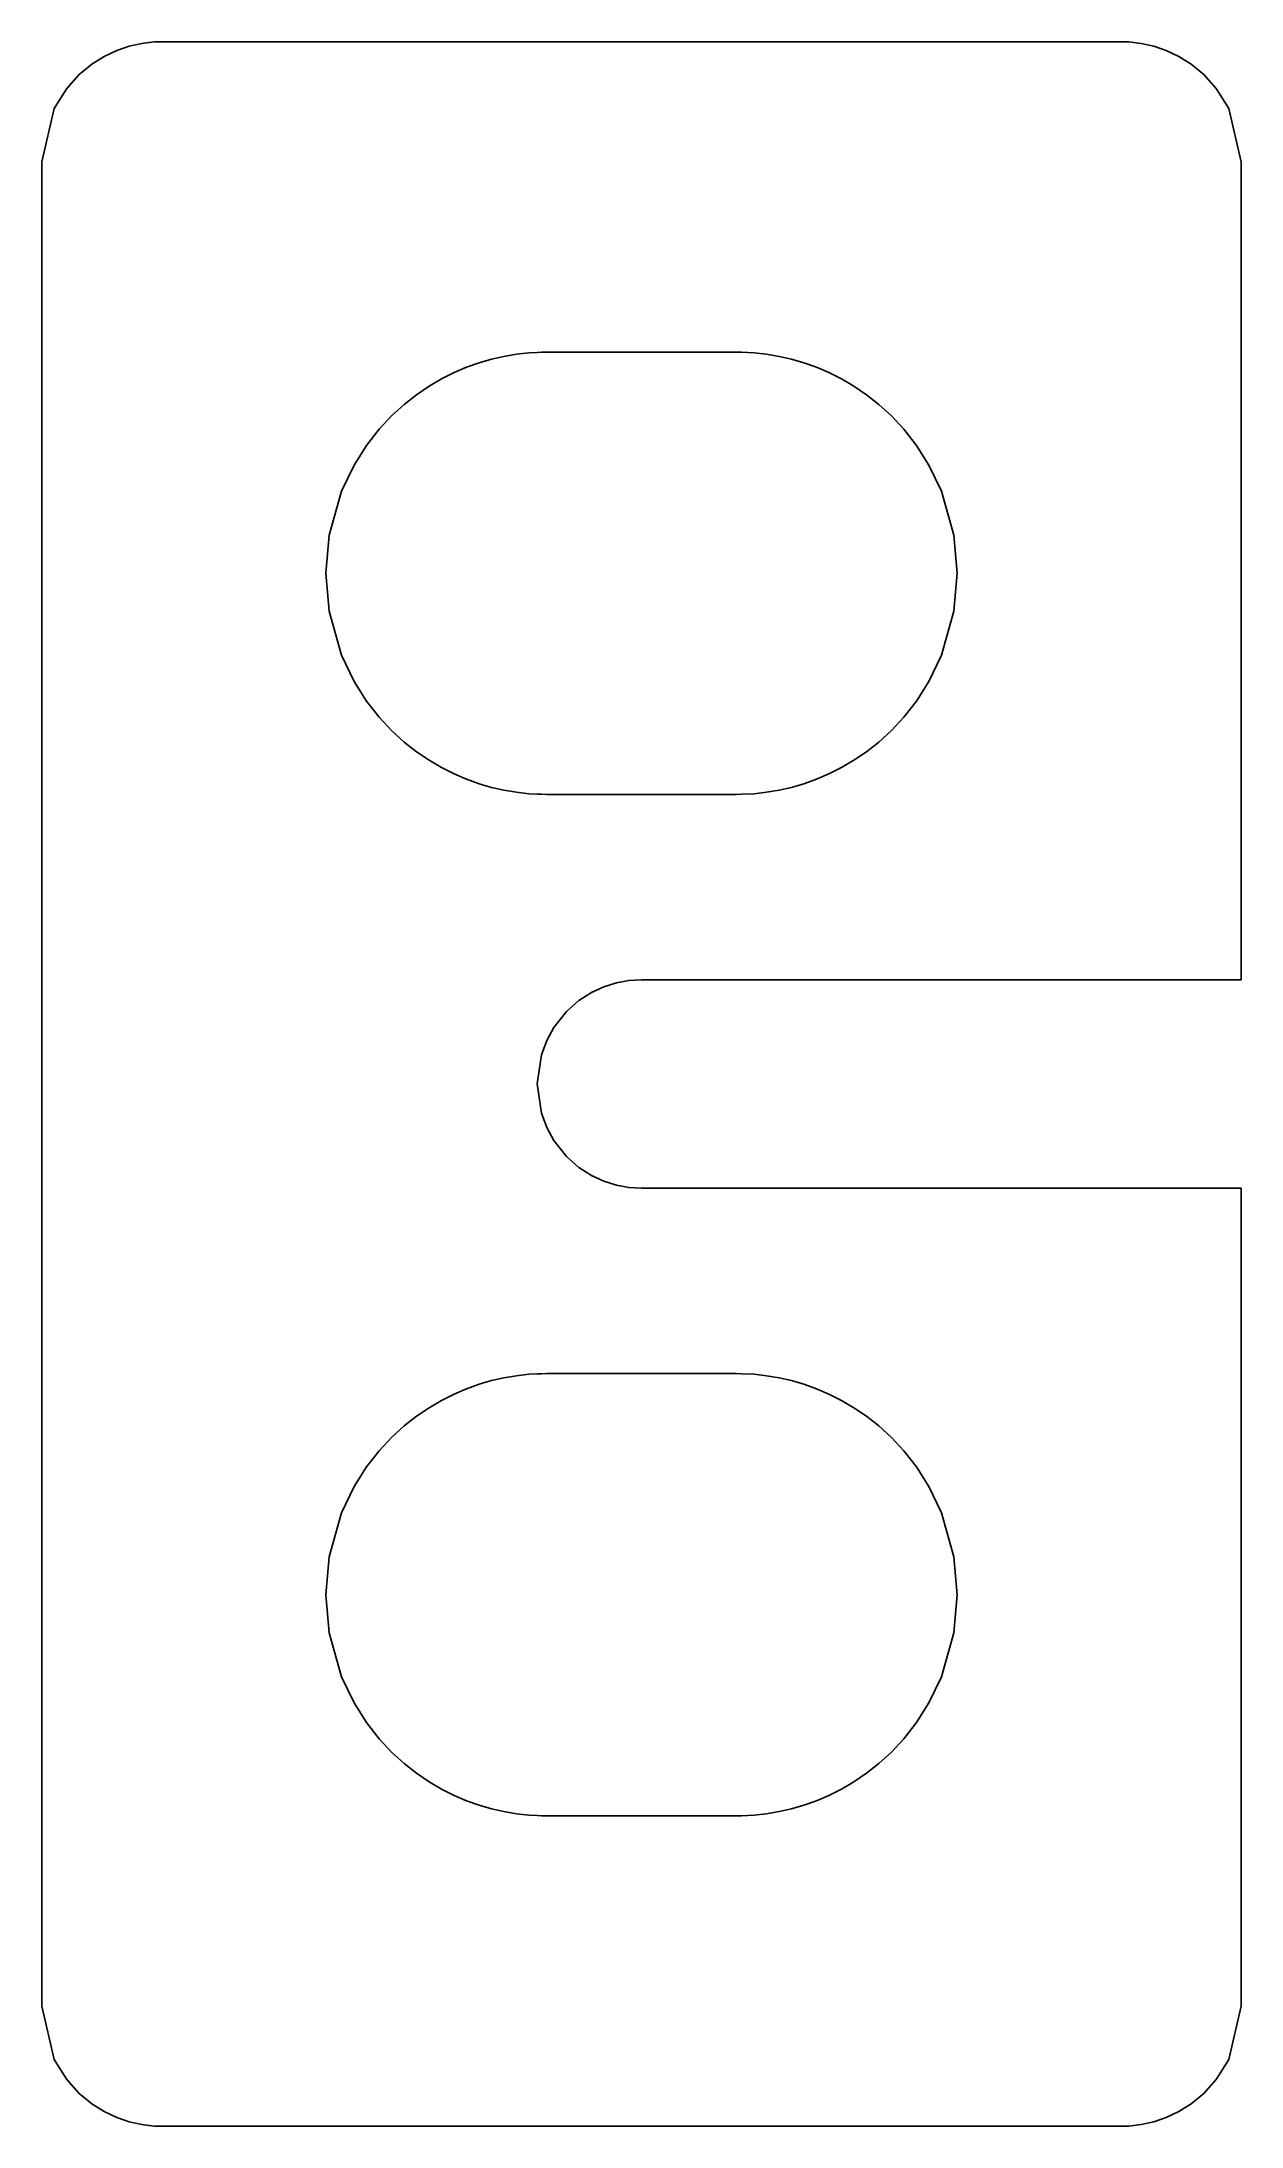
# Model space of a CAD drawing. Header units: millimetres. Extents: x -48 to 48, y -82 to 82.
import ezdxf

# ---------------------------------------------------------------- set-up
doc = ezdxf.new("R2010")
doc.units = ezdxf.units.MM

msp = doc.modelspace()

# ---------------------------------------------------------------- linework, layer by layer
at = {"layer": 'CUT_MM'}
for p, q in [((-38, 82.5), (-38.59, 82.48)), ((-37.6, 82.5), (-38, 82.5)), ((-36.61, 82.5), (-37.6, 82.5)), ((-35.62, 82.5), (-36.61, 82.5)), ((-34.64, 82.5), (-35.62, 82.5)), ((-33.65, 82.5), (-34.64, 82.5)), ((-32.66, 82.5), (-33.65, 82.5)), ((-31.67, 82.5), (-32.66, 82.5)), ((-30.68, 82.5), (-31.67, 82.5)), ((-29.69, 82.5), (-30.68, 82.5)), ((-28.7, 82.5), (-29.69, 82.5)), ((-27.71, 82.5), (-28.7, 82.5)), ((-26.72, 82.5), (-27.71, 82.5)), ((-25.73, 82.5), (-26.72, 82.5)), ((-25, 82.5), (-25.73, 82.5)), ((-24.74, 82.5), (-25, 82.5)), ((-23.75, 82.5), (-24.74, 82.5)), ((-22.76, 82.5), (-23.75, 82.5)), ((-21.77, 82.5), (-22.76, 82.5)), ((-20.78, 82.5), (-21.77, 82.5)), ((-19.79, 82.5), (-20.78, 82.5)), ((-18.8, 82.5), (-19.79, 82.5)), ((-17.81, 82.5), (-18.8, 82.5)), ((-16.82, 82.5), (-17.81, 82.5)), ((-15.83, 82.5), (-16.82, 82.5)), ((-14.84, 82.5), (-15.83, 82.5)), ((-13.85, 82.5), (-14.84, 82.5)), ((-12.86, 82.5), (-13.85, 82.5)), ((-11.88, 82.5), (-12.86, 82.5)), ((-10.89, 82.5), (-11.88, 82.5)), ((-9.9, 82.5), (-10.89, 82.5)), ((-8.91, 82.5), (-9.9, 82.5)), ((-8.25, 82.5), (-8.91, 82.5)), ((-7.92, 82.5), (-8.25, 82.5)), ((-7.5, 82.5), (-7.92, 82.5)), ((-6.93, 82.5), (-7.5, 82.5)), ((-5.94, 82.5), (-6.93, 82.5)), ((-4.95, 82.5), (-5.94, 82.5)), ((-3.96, 82.5), (-4.95, 82.5)), ((-2.97, 82.5), (-3.96, 82.5)), ((-1.98, 82.5), (-2.97, 82.5)), ((-0.99, 82.5), (-1.98, 82.5)), ((0, 82.5), (-0.99, 82.5)), ((0.99, 82.5), (0, 82.5)), ((1.98, 82.5), (0.99, 82.5)), ((2.97, 82.5), (1.98, 82.5)), ((3.96, 82.5), (2.97, 82.5)), ((4.95, 82.5), (3.96, 82.5)), ((5.94, 82.5), (4.95, 82.5)), ((6.93, 82.5), (5.94, 82.5)), ((7.5, 82.5), (6.93, 82.5)), ((7.92, 82.5), (7.5, 82.5)), ((8.91, 82.5), (7.92, 82.5)), ((9.9, 82.5), (8.91, 82.5)), ((10.89, 82.5), (9.9, 82.5)), ((11.88, 82.5), (10.89, 82.5)), ((12.86, 82.5), (11.88, 82.5)), ((13.85, 82.5), (12.86, 82.5)), ((14.84, 82.5), (13.85, 82.5)), ((15.83, 82.5), (14.84, 82.5)), ((16.82, 82.5), (15.83, 82.5)), ((17.81, 82.5), (16.82, 82.5)), ((18.8, 82.5), (17.81, 82.5)), ((19.79, 82.5), (18.8, 82.5)), ((20.78, 82.5), (19.79, 82.5)), ((21.77, 82.5), (20.78, 82.5)), ((22.76, 82.5), (21.77, 82.5)), ((23.75, 82.5), (22.76, 82.5)), ((24.74, 82.5), (23.75, 82.5)), ((25, 82.5), (24.74, 82.5)), ((25.73, 82.5), (25, 82.5)), ((26.72, 82.5), (25.73, 82.5)), ((27.71, 82.5), (26.72, 82.5)), ((28.7, 82.5), (27.71, 82.5)), ((29.69, 82.5), (28.7, 82.5)), ((30.68, 82.5), (29.69, 82.5)), ((31.67, 82.5), (30.68, 82.5)), ((32.66, 82.5), (31.67, 82.5)), ((33.65, 82.5), (32.66, 82.5)), ((34.64, 82.5), (33.65, 82.5)), ((35.62, 82.5), (34.64, 82.5)), ((36.61, 82.5), (35.62, 82.5)), ((37.6, 82.5), (36.61, 82.5)), ((38, 82.5), (37.6, 82.5)), ((38.59, 82.48), (38, 82.5)), ((-42.55, 81.34), (-43.54, 80.72)), ((-41.56, 81.81), (-42.55, 81.34)), ((-40.57, 82.14), (-41.56, 81.81)), ((-39.58, 82.37), (-40.57, 82.14)), ((-38.59, 82.48), (-39.58, 82.37)), ((39.58, 82.37), (38.59, 82.48)), ((40.57, 82.14), (39.58, 82.37)), ((41.56, 81.81), (40.57, 82.14)), ((42.55, 81.34), (41.56, 81.81)), ((43.54, 80.72), (42.55, 81.34)), ((-44.53, 79.9), (-45.52, 78.8)), ((-43.54, 80.72), (-44.53, 79.9)), ((44.53, 79.9), (43.54, 80.72)), ((45.52, 78.8), (44.53, 79.9)), ((-45.52, 78.8), (-46.51, 77.22)), ((46.51, 77.22), (45.52, 78.8)), ((-46.51, 77.22), (-47.5, 73)), ((47.5, 73), (46.51, 77.22)), ((-47.5, 73), (-47.5, 40.42)), ((47.5, 40.42), (47.5, 73)), ((-10.89, 57.59), (-9.9, 57.76)), ((-9.9, 57.76), (-8.91, 57.87)), ((-8.91, 57.87), (-8.25, 57.91)), ((-8.25, 57.91), (-7.92, 57.92)), ((-7.92, 57.92), (-7.5, 57.92)), ((-7.5, 57.92), (-6.93, 57.92)), ((-6.93, 57.92), (-5.94, 57.92)), ((-5.94, 57.92), (-4.95, 57.92)), ((-4.95, 57.92), (-3.96, 57.92)), ((-3.96, 57.92), (-2.97, 57.92)), ((-2.97, 57.92), (-1.98, 57.92)), ((-1.98, 57.92), (-0.99, 57.92)), ((-0.99, 57.92), (0, 57.92)), ((0, 57.92), (0.99, 57.92)), ((0.99, 57.92), (1.98, 57.92)), ((1.98, 57.92), (2.97, 57.92)), ((2.97, 57.92), (3.96, 57.92)), ((3.96, 57.92), (4.95, 57.92)), ((4.95, 57.92), (5.94, 57.92)), ((5.94, 57.92), (6.93, 57.92)), ((6.93, 57.92), (7.5, 57.92)), ((7.5, 57.92), (7.92, 57.92)), ((7.92, 57.92), (8.91, 57.87)), ((8.91, 57.87), (9.9, 57.76)), ((9.9, 57.76), (10.89, 57.59)), ((-15.83, 55.81), (-14.84, 56.31)), ((-14.84, 56.31), (-13.85, 56.73)), ((-13.85, 56.73), (-12.86, 57.08)), ((-12.86, 57.08), (-11.88, 57.37)), ((-11.88, 57.37), (-10.89, 57.59)), ((10.89, 57.59), (11.88, 57.37)), ((11.88, 57.37), (12.86, 57.08)), ((12.86, 57.08), (13.85, 56.73)), ((13.85, 56.73), (14.84, 56.31)), ((14.84, 56.31), (15.83, 55.81)), ((-18.8, 53.79), (-17.81, 54.56)), ((-17.81, 54.56), (-16.82, 55.23)), ((-16.82, 55.23), (-15.83, 55.81)), ((15.83, 55.81), (16.82, 55.23)), ((16.82, 55.23), (17.81, 54.56)), ((17.81, 54.56), (18.8, 53.79)), ((-20.78, 51.82), (-19.79, 52.88)), ((-19.79, 52.88), (-18.8, 53.79)), ((18.8, 53.79), (19.79, 52.88)), ((19.79, 52.88), (20.78, 51.82)), ((-21.77, 50.55), (-20.78, 51.82)), ((20.78, 51.82), (21.77, 50.55)), ((-22.76, 48.99), (-21.77, 50.55)), ((21.77, 50.55), (22.76, 48.99)), ((-23.75, 46.92), (-22.76, 48.99)), ((22.76, 48.99), (23.75, 46.92)), ((-24.74, 43.43), (-23.75, 46.92)), ((23.75, 46.92), (24.74, 43.43)), ((-25, 40.42), (-24.74, 43.43)), ((24.74, 43.43), (25, 40.42)), ((-47.5, 40.42), (-47.5, 0)), ((-24.74, 37.42), (-25, 40.42)), ((25, 40.42), (24.74, 37.42)), ((47.5, 8.25), (47.5, 40.42)), ((-23.75, 33.93), (-24.74, 37.42)), ((24.74, 37.42), (23.75, 33.93)), ((-22.76, 31.86), (-23.75, 33.93)), ((23.75, 33.93), (22.76, 31.86)), ((-21.77, 30.3), (-22.76, 31.86)), ((22.76, 31.86), (21.77, 30.3)), ((-20.78, 29.03), (-21.77, 30.3)), ((21.77, 30.3), (20.78, 29.03)), ((-19.79, 27.97), (-20.78, 29.03)), ((20.78, 29.03), (19.79, 27.97)), ((-18.8, 27.06), (-19.79, 27.97)), ((-17.81, 26.29), (-18.8, 27.06)), ((18.8, 27.06), (17.81, 26.29)), ((19.79, 27.97), (18.8, 27.06)), ((-16.82, 25.62), (-17.81, 26.29)), ((-15.83, 25.04), (-16.82, 25.62)), ((-14.84, 24.54), (-15.83, 25.04)), ((15.83, 25.04), (14.84, 24.54)), ((16.82, 25.62), (15.83, 25.04)), ((17.81, 26.29), (16.82, 25.62)), ((-13.85, 24.12), (-14.84, 24.54)), ((-12.86, 23.77), (-13.85, 24.12)), ((-11.88, 23.48), (-12.86, 23.77)), ((-10.89, 23.26), (-11.88, 23.48)), ((-9.9, 23.09), (-10.89, 23.26)), ((10.89, 23.26), (9.9, 23.09)), ((11.88, 23.48), (10.89, 23.26)), ((12.86, 23.77), (11.88, 23.48)), ((13.85, 24.12), (12.86, 23.77)), ((14.84, 24.54), (13.85, 24.12)), ((-8.91, 22.98), (-9.9, 23.09)), ((-8.25, 22.94), (-8.91, 22.98)), ((-7.92, 22.93), (-8.25, 22.94)), ((-7.5, 22.92), (-7.92, 22.93)), ((-6.93, 22.92), (-7.5, 22.92)), ((-5.94, 22.92), (-6.93, 22.92)), ((-4.95, 22.92), (-5.94, 22.92)), ((-3.96, 22.92), (-4.95, 22.92)), ((-2.97, 22.92), (-3.96, 22.92)), ((-1.98, 22.92), (-2.97, 22.92)), ((-0.99, 22.92), (-1.98, 22.92)), ((0, 22.92), (-0.99, 22.92)), ((0.99, 22.92), (0, 22.92)), ((1.98, 22.92), (0.99, 22.92)), ((2.97, 22.92), (1.98, 22.92)), ((3.96, 22.92), (2.97, 22.92)), ((4.95, 22.92), (3.96, 22.92)), ((5.94, 22.92), (4.95, 22.92)), ((6.93, 22.92), (5.94, 22.92)), ((7.5, 22.92), (6.93, 22.92)), ((7.92, 22.93), (7.5, 22.92)), ((8.91, 22.98), (7.92, 22.93)), ((9.9, 23.09), (8.91, 22.98)), ((-0.99, 8.19), (0, 8.25)), ((0, 8.25), (0.99, 8.25)), ((0.99, 8.25), (1.98, 8.25)), ((1.98, 8.25), (2.97, 8.25)), ((2.97, 8.25), (3.96, 8.25)), ((3.96, 8.25), (4.95, 8.25)), ((4.95, 8.25), (5.94, 8.25)), ((5.94, 8.25), (6.93, 8.25)), ((6.93, 8.25), (7.5, 8.25)), ((7.5, 8.25), (7.92, 8.25)), ((7.92, 8.25), (8.91, 8.25)), ((8.91, 8.25), (9.9, 8.25)), ((9.9, 8.25), (10.89, 8.25)), ((10.89, 8.25), (11.88, 8.25)), ((11.88, 8.25), (12.86, 8.25)), ((12.86, 8.25), (13.85, 8.25)), ((13.85, 8.25), (14.84, 8.25)), ((14.84, 8.25), (15.83, 8.25)), ((15.83, 8.25), (16.82, 8.25)), ((16.82, 8.25), (17.81, 8.25)), ((17.81, 8.25), (18.8, 8.25)), ((18.8, 8.25), (19.79, 8.25)), ((19.79, 8.25), (20.78, 8.25)), ((20.78, 8.25), (21.77, 8.25)), ((21.77, 8.25), (22.76, 8.25)), ((22.76, 8.25), (23.75, 8.25)), ((23.75, 8.25), (24.74, 8.25)), ((24.74, 8.25), (25, 8.25)), ((25, 8.25), (25.73, 8.25)), ((25.73, 8.25), (26.72, 8.25)), ((26.72, 8.25), (27.71, 8.25)), ((27.71, 8.25), (28.7, 8.25)), ((28.7, 8.25), (29.69, 8.25)), ((29.69, 8.25), (30.68, 8.25)), ((30.68, 8.25), (31.67, 8.25)), ((31.67, 8.25), (32.66, 8.25)), ((32.66, 8.25), (33.65, 8.25)), ((33.65, 8.25), (34.64, 8.25)), ((34.64, 8.25), (35.62, 8.25)), ((35.62, 8.25), (36.61, 8.25)), ((36.61, 8.25), (37.6, 8.25)), ((37.6, 8.25), (38, 8.25)), ((38, 8.25), (38.59, 8.25)), ((38.59, 8.25), (39.58, 8.25)), ((39.58, 8.25), (40.57, 8.25)), ((40.57, 8.25), (41.56, 8.25)), ((41.56, 8.25), (42.55, 8.25)), ((42.55, 8.25), (43.54, 8.25)), ((43.54, 8.25), (44.53, 8.25)), ((44.53, 8.25), (45.52, 8.25)), ((45.52, 8.25), (46.51, 8.25)), ((46.51, 8.25), (47.5, 8.25)), ((-5.94, 5.73), (-4.95, 6.6)), ((-4.95, 6.6), (-3.96, 7.24)), ((-3.96, 7.24), (-2.97, 7.7)), ((-2.97, 7.7), (-1.98, 8.01)), ((-1.98, 8.01), (-0.99, 8.19)), ((-6.93, 4.48), (-5.94, 5.73)), ((-7.92, 2.32), (-7.5, 3.44)), ((-7.5, 3.44), (-6.93, 4.48)), ((-8.25, 0), (-7.92, 2.32)), ((-47.5, 0), (-47.5, -40.42)), ((-7.92, -2.32), (-8.25, 0)), ((-7.5, -3.44), (-7.92, -2.32)), ((-6.93, -4.48), (-7.5, -3.44)), ((-5.94, -5.73), (-6.93, -4.48)), ((-4.95, -6.6), (-5.94, -5.73)), ((-3.96, -7.24), (-4.95, -6.6)), ((-2.97, -7.7), (-3.96, -7.24)), ((-1.98, -8.01), (-2.97, -7.7)), ((-0.99, -8.19), (-1.98, -8.01)), ((0, -8.25), (-0.99, -8.19)), ((0.99, -8.25), (0, -8.25)), ((1.98, -8.25), (0.99, -8.25)), ((2.97, -8.25), (1.98, -8.25)), ((3.96, -8.25), (2.97, -8.25)), ((4.95, -8.25), (3.96, -8.25)), ((5.94, -8.25), (4.95, -8.25)), ((6.93, -8.25), (5.94, -8.25)), ((7.5, -8.25), (6.93, -8.25)), ((7.92, -8.25), (7.5, -8.25)), ((8.91, -8.25), (7.92, -8.25)), ((9.9, -8.25), (8.91, -8.25)), ((10.89, -8.25), (9.9, -8.25)), ((11.88, -8.25), (10.89, -8.25)), ((12.86, -8.25), (11.88, -8.25)), ((13.85, -8.25), (12.86, -8.25)), ((14.84, -8.25), (13.85, -8.25)), ((15.83, -8.25), (14.84, -8.25)), ((16.82, -8.25), (15.83, -8.25)), ((17.81, -8.25), (16.82, -8.25)), ((18.8, -8.25), (17.81, -8.25)), ((19.79, -8.25), (18.8, -8.25)), ((20.78, -8.25), (19.79, -8.25)), ((21.77, -8.25), (20.78, -8.25)), ((22.76, -8.25), (21.77, -8.25)), ((23.75, -8.25), (22.76, -8.25)), ((24.74, -8.25), (23.75, -8.25)), ((25, -8.25), (24.74, -8.25)), ((25.73, -8.25), (25, -8.25)), ((26.72, -8.25), (25.73, -8.25)), ((27.71, -8.25), (26.72, -8.25)), ((28.7, -8.25), (27.71, -8.25)), ((29.69, -8.25), (28.7, -8.25)), ((30.68, -8.25), (29.69, -8.25)), ((31.67, -8.25), (30.68, -8.25)), ((32.66, -8.25), (31.67, -8.25)), ((33.65, -8.25), (32.66, -8.25)), ((34.64, -8.25), (33.65, -8.25)), ((35.62, -8.25), (34.64, -8.25)), ((36.61, -8.25), (35.62, -8.25)), ((37.6, -8.25), (36.61, -8.25)), ((38, -8.25), (37.6, -8.25)), ((38.59, -8.25), (38, -8.25)), ((39.58, -8.25), (38.59, -8.25)), ((40.57, -8.25), (39.58, -8.25)), ((41.56, -8.25), (40.57, -8.25)), ((42.55, -8.25), (41.56, -8.25)), ((43.54, -8.25), (42.55, -8.25)), ((44.53, -8.25), (43.54, -8.25)), ((45.52, -8.25), (44.53, -8.25)), ((46.51, -8.25), (45.52, -8.25)), ((47.5, -8.25), (46.51, -8.25)), ((47.5, -40.42), (47.5, -8.25)), ((-10.89, -23.26), (-9.9, -23.09)), ((-9.9, -23.09), (-8.91, -22.98)), ((-8.91, -22.98), (-8.25, -22.94)), ((-8.25, -22.94), (-7.92, -22.93)), ((-7.92, -22.93), (-7.5, -22.92)), ((-7.5, -22.92), (-6.93, -22.92)), ((-6.93, -22.92), (-5.94, -22.92)), ((-5.94, -22.92), (-4.95, -22.92)), ((-4.95, -22.92), (-3.96, -22.92)), ((-3.96, -22.92), (-2.97, -22.92)), ((-2.97, -22.92), (-1.98, -22.92)), ((-1.98, -22.92), (-0.99, -22.92)), ((-0.99, -22.92), (0, -22.92)), ((0, -22.92), (0.99, -22.92)), ((0.99, -22.92), (1.98, -22.92)), ((1.98, -22.92), (2.97, -22.92)), ((2.97, -22.92), (3.96, -22.92)), ((3.96, -22.92), (4.95, -22.92)), ((4.95, -22.92), (5.94, -22.92)), ((5.94, -22.92), (6.93, -22.92)), ((6.93, -22.92), (7.5, -22.92)), ((7.5, -22.92), (7.92, -22.93)), ((7.92, -22.93), (8.91, -22.98)), ((8.91, -22.98), (9.9, -23.09)), ((9.9, -23.09), (10.89, -23.26)), ((-15.83, -25.04), (-14.84, -24.54)), ((-14.84, -24.54), (-13.85, -24.12)), ((-13.85, -24.12), (-12.86, -23.77)), ((-12.86, -23.77), (-11.88, -23.48)), ((-11.88, -23.48), (-10.89, -23.26)), ((10.89, -23.26), (11.88, -23.48)), ((11.88, -23.48), (12.86, -23.77)), ((12.86, -23.77), (13.85, -24.12)), ((13.85, -24.12), (14.84, -24.54)), ((14.84, -24.54), (15.83, -25.04)), ((-18.8, -27.06), (-17.81, -26.29)), ((-17.81, -26.29), (-16.82, -25.62)), ((-16.82, -25.62), (-15.83, -25.04)), ((15.83, -25.04), (16.82, -25.62)), ((16.82, -25.62), (17.81, -26.29)), ((17.81, -26.29), (18.8, -27.06)), ((-20.78, -29.03), (-19.79, -27.97)), ((-19.79, -27.97), (-18.8, -27.06)), ((18.8, -27.06), (19.79, -27.97)), ((19.79, -27.97), (20.78, -29.03)), ((-21.77, -30.3), (-20.78, -29.03)), ((20.78, -29.03), (21.77, -30.3)), ((-22.76, -31.86), (-21.77, -30.3)), ((21.77, -30.3), (22.76, -31.86)), ((-23.75, -33.93), (-22.76, -31.86)), ((22.76, -31.86), (23.75, -33.93)), ((-24.74, -37.42), (-23.75, -33.93)), ((23.75, -33.93), (24.74, -37.42)), ((-25, -40.42), (-24.74, -37.42)), ((24.74, -37.42), (25, -40.42)), ((-47.5, -40.42), (-47.5, -73)), ((-24.74, -43.43), (-25, -40.42)), ((25, -40.42), (24.74, -43.43)), ((47.5, -73), (47.5, -40.42)), ((-23.75, -46.92), (-24.74, -43.43)), ((24.74, -43.43), (23.75, -46.92)), ((-22.76, -48.99), (-23.75, -46.92)), ((23.75, -46.92), (22.76, -48.99)), ((-21.77, -50.55), (-22.76, -48.99)), ((22.76, -48.99), (21.77, -50.55)), ((-20.78, -51.82), (-21.77, -50.55)), ((21.77, -50.55), (20.78, -51.82)), ((-19.79, -52.88), (-20.78, -51.82)), ((20.78, -51.82), (19.79, -52.88)), ((-18.8, -53.79), (-19.79, -52.88)), ((-17.81, -54.56), (-18.8, -53.79)), ((18.8, -53.79), (17.81, -54.56)), ((19.79, -52.88), (18.8, -53.79)), ((-16.82, -55.23), (-17.81, -54.56)), ((-15.83, -55.81), (-16.82, -55.23)), ((-14.84, -56.31), (-15.83, -55.81)), ((15.83, -55.81), (14.84, -56.31)), ((16.82, -55.23), (15.83, -55.81)), ((17.81, -54.56), (16.82, -55.23)), ((-13.85, -56.73), (-14.84, -56.31)), ((-12.86, -57.08), (-13.85, -56.73)), ((-11.88, -57.37), (-12.86, -57.08)), ((-10.89, -57.59), (-11.88, -57.37)), ((-9.9, -57.76), (-10.89, -57.59)), ((10.89, -57.59), (9.9, -57.76)), ((11.88, -57.37), (10.89, -57.59)), ((12.86, -57.08), (11.88, -57.37)), ((13.85, -56.73), (12.86, -57.08)), ((14.84, -56.31), (13.85, -56.73)), ((-8.91, -57.87), (-9.9, -57.76)), ((-8.25, -57.91), (-8.91, -57.87)), ((-7.92, -57.92), (-8.25, -57.91)), ((-7.5, -57.92), (-7.92, -57.92)), ((-6.93, -57.92), (-7.5, -57.92)), ((-5.94, -57.92), (-6.93, -57.92)), ((-4.95, -57.92), (-5.94, -57.92)), ((-3.96, -57.92), (-4.95, -57.92)), ((-2.97, -57.92), (-3.96, -57.92)), ((-1.98, -57.92), (-2.97, -57.92)), ((-0.99, -57.92), (-1.98, -57.92)), ((0, -57.92), (-0.99, -57.92)), ((0.99, -57.92), (0, -57.92)), ((1.98, -57.92), (0.99, -57.92)), ((2.97, -57.92), (1.98, -57.92)), ((3.96, -57.92), (2.97, -57.92)), ((4.95, -57.92), (3.96, -57.92)), ((5.94, -57.92), (4.95, -57.92)), ((6.93, -57.92), (5.94, -57.92)), ((7.5, -57.92), (6.93, -57.92)), ((7.92, -57.92), (7.5, -57.92)), ((8.91, -57.87), (7.92, -57.92)), ((9.9, -57.76), (8.91, -57.87)), ((-47.5, -73), (-46.51, -77.22)), ((46.51, -77.22), (47.5, -73)), ((-46.51, -77.22), (-45.52, -78.8)), ((45.52, -78.8), (46.51, -77.22)), ((-45.52, -78.8), (-44.53, -79.9)), ((44.53, -79.9), (45.52, -78.8)), ((-44.53, -79.9), (-43.54, -80.72)), ((-43.54, -80.72), (-42.55, -81.34)), ((42.55, -81.34), (43.54, -80.72)), ((43.54, -80.72), (44.53, -79.9)), ((-42.55, -81.34), (-41.56, -81.81)), ((-41.56, -81.81), (-40.57, -82.14)), ((-40.57, -82.14), (-39.58, -82.37)), ((-39.58, -82.37), (-38.59, -82.48)), ((-38.59, -82.48), (-38, -82.5)), ((-38, -82.5), (-37.6, -82.5)), ((-37.6, -82.5), (-36.61, -82.5)), ((-36.61, -82.5), (-35.62, -82.5)), ((-35.62, -82.5), (-34.64, -82.5)), ((-34.64, -82.5), (-33.65, -82.5)), ((-33.65, -82.5), (-32.66, -82.5)), ((-32.66, -82.5), (-31.67, -82.5)), ((-31.67, -82.5), (-30.68, -82.5)), ((-30.68, -82.5), (-29.69, -82.5)), ((-29.69, -82.5), (-28.7, -82.5)), ((-28.7, -82.5), (-27.71, -82.5)), ((-27.71, -82.5), (-26.72, -82.5)), ((-26.72, -82.5), (-25.73, -82.5)), ((-25.73, -82.5), (-25, -82.5)), ((-25, -82.5), (-24.74, -82.5)), ((-24.74, -82.5), (-23.75, -82.5)), ((-23.75, -82.5), (-22.76, -82.5)), ((-22.76, -82.5), (-21.77, -82.5)), ((-21.77, -82.5), (-20.78, -82.5)), ((-20.78, -82.5), (-19.79, -82.5)), ((-19.79, -82.5), (-18.8, -82.5)), ((-18.8, -82.5), (-17.81, -82.5)), ((-17.81, -82.5), (-16.82, -82.5)), ((-16.82, -82.5), (-15.83, -82.5)), ((-15.83, -82.5), (-14.84, -82.5)), ((-14.84, -82.5), (-13.85, -82.5)), ((-13.85, -82.5), (-12.86, -82.5)), ((-12.86, -82.5), (-11.88, -82.5)), ((-11.88, -82.5), (-10.89, -82.5)), ((-10.89, -82.5), (-9.9, -82.5)), ((-9.9, -82.5), (-8.91, -82.5)), ((-8.91, -82.5), (-8.25, -82.5)), ((-8.25, -82.5), (-7.92, -82.5)), ((-7.92, -82.5), (-7.5, -82.5)), ((-7.5, -82.5), (-6.93, -82.5)), ((-6.93, -82.5), (-5.94, -82.5)), ((-5.94, -82.5), (-4.95, -82.5)), ((-4.95, -82.5), (-3.96, -82.5)), ((-3.96, -82.5), (-2.97, -82.5)), ((-2.97, -82.5), (-1.98, -82.5)), ((-1.98, -82.5), (-0.99, -82.5)), ((-0.99, -82.5), (0, -82.5)), ((0, -82.5), (0.99, -82.5)), ((0.99, -82.5), (1.98, -82.5)), ((1.98, -82.5), (2.97, -82.5)), ((2.97, -82.5), (3.96, -82.5)), ((3.96, -82.5), (4.95, -82.5)), ((4.95, -82.5), (5.94, -82.5)), ((5.94, -82.5), (6.93, -82.5)), ((6.93, -82.5), (7.5, -82.5)), ((7.5, -82.5), (7.92, -82.5)), ((7.92, -82.5), (8.91, -82.5)), ((8.91, -82.5), (9.9, -82.5)), ((9.9, -82.5), (10.89, -82.5)), ((10.89, -82.5), (11.88, -82.5)), ((11.88, -82.5), (12.86, -82.5)), ((12.86, -82.5), (13.85, -82.5)), ((13.85, -82.5), (14.84, -82.5)), ((14.84, -82.5), (15.83, -82.5)), ((15.83, -82.5), (16.82, -82.5)), ((16.82, -82.5), (17.81, -82.5)), ((17.81, -82.5), (18.8, -82.5)), ((18.8, -82.5), (19.79, -82.5)), ((19.79, -82.5), (20.78, -82.5)), ((20.78, -82.5), (21.77, -82.5)), ((21.77, -82.5), (22.76, -82.5)), ((22.76, -82.5), (23.75, -82.5)), ((23.75, -82.5), (24.74, -82.5)), ((24.74, -82.5), (25, -82.5)), ((25, -82.5), (25.73, -82.5)), ((25.73, -82.5), (26.72, -82.5)), ((26.72, -82.5), (27.71, -82.5)), ((27.71, -82.5), (28.7, -82.5)), ((28.7, -82.5), (29.69, -82.5)), ((29.69, -82.5), (30.68, -82.5)), ((30.68, -82.5), (31.67, -82.5)), ((31.67, -82.5), (32.66, -82.5)), ((32.66, -82.5), (33.65, -82.5)), ((33.65, -82.5), (34.64, -82.5)), ((34.64, -82.5), (35.62, -82.5)), ((35.62, -82.5), (36.61, -82.5)), ((36.61, -82.5), (37.6, -82.5)), ((37.6, -82.5), (38, -82.5)), ((38, -82.5), (38.59, -82.48)), ((38.59, -82.48), (39.58, -82.37)), ((39.58, -82.37), (40.57, -82.14)), ((40.57, -82.14), (41.56, -81.81)), ((41.56, -81.81), (42.55, -81.34))]:
    msp.add_line(p, q, dxfattribs=at)

doc.saveas('drawing.dxf')
